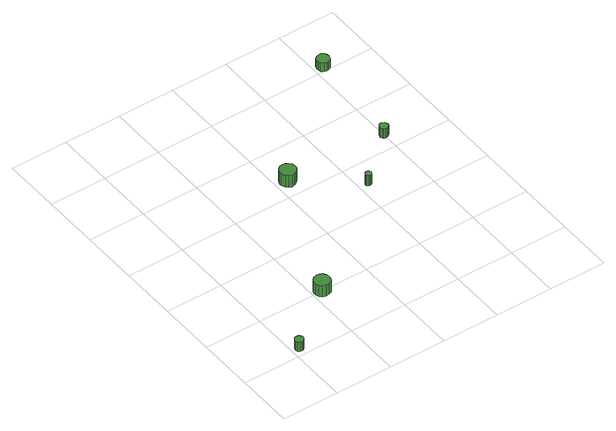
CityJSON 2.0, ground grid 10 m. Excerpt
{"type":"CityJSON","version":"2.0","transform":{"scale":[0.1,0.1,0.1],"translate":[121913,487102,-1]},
"CityObjects":{
"tree1":{"type":"SolitaryVegetationObject","attributes":{"function":"something"},"geometry":[{"type":"MultiSurface","lod":"1","boundaries":[[[0,1,2,3,4,5,6,7,8,9,10,11,12,13,14]],[[15,16,17,18,19,20,21,22,23,24,25,26,27,28,29]],[[0,29,28,1]],[[1,28,27,2]],[[2,27,26,3]],[[3,26,25,4]],[[4,25,24,5]],[[5,24,23,6]],[[6,23,22,7]],[[7,22,21,8]],[[8,21,20,9]],[[9,20,19,10]],[[10,19,18,11]],[[11,18,17,12]],[[12,17,16,13]],[[13,16,15,14]],[[14,15,29,0]]]}]},
"tree2":{"type":"SolitaryVegetationObject","attributes":{"function":"something"},"geometry":[{"type":"MultiSurface","lod":"1","boundaries":[[[30,31,32,33,34,35,36,37,38,39,40,41,42,43,44]],[[45,46,47,48,49,50,51,52,53,54,55,56,57,58,59]],[[30,59,58,31]],[[31,58,57,32]],[[32,57,56,33]],[[33,56,55,34]],[[34,55,54,35]],[[35,54,53,36]],[[36,53,52,37]],[[37,52,51,38]],[[38,51,50,39]],[[39,50,49,40]],[[40,49,48,41]],[[41,48,47,42]],[[42,47,46,43]],[[43,46,45,44]],[[44,45,59,30]]]}]},
"tree3":{"type":"SolitaryVegetationObject","attributes":{"function":"something"},"geometry":[{"type":"MultiSurface","lod":"1","boundaries":[[[60,61,62,63,64,65,66,67,68,69,70,71,72,73,74]],[[75,76,77,78,79,80,81,82,83,84,85,86,87,88,89]],[[60,89,88,61]],[[61,88,87,62]],[[62,87,86,63]],[[63,86,85,64]],[[64,85,84,65]],[[65,84,83,66]],[[66,83,82,67]],[[67,82,81,68]],[[68,81,80,69]],[[69,80,79,70]],[[70,79,78,71]],[[71,78,77,72]],[[72,77,76,73]],[[73,76,75,74]],[[74,75,89,60]]]}]},
"tree4":{"type":"SolitaryVegetationObject","attributes":{"function":"something"},"geometry":[{"type":"MultiSurface","lod":"1","boundaries":[[[90,91,92,93,94,95,96,97,98,99,100,101,102,103,104]],[[105,106,107,108,109,110,111,112,113,114,115,116,117,118,119]],[[90,119,118,91]],[[91,118,117,92]],[[92,117,116,93]],[[93,116,115,94]],[[94,115,114,95]],[[95,114,113,96]],[[96,113,112,97]],[[97,112,111,98]],[[98,111,110,99]],[[99,110,109,100]],[[100,109,108,101]],[[101,108,107,102]],[[102,107,106,103]],[[103,106,105,104]],[[104,105,119,90]]]}]},
"tree5":{"type":"SolitaryVegetationObject","attributes":{"function":"something"},"geometry":[{"type":"MultiSurface","lod":"1","boundaries":[[[120,121,122,123,124,125,126,127,128,129,130,131,132,133,134]],[[135,136,137,138,139,140,141,142,143,144,145,146,147,148,149]],[[120,149,148,121]],[[121,148,147,122]],[[122,147,146,123]],[[123,146,145,124]],[[124,145,144,125]],[[125,144,143,126]],[[126,143,142,127]],[[127,142,141,128]],[[128,141,140,129]],[[129,140,139,130]],[[130,139,138,131]],[[131,138,137,132]],[[132,137,136,133]],[[133,136,135,134]],[[134,135,149,120]]]}]},
"tree6":{"type":"SolitaryVegetationObject","attributes":{"function":"something"},"geometry":[{"type":"MultiSurface","lod":"1","boundaries":[[[150,151,152,153,154,155,156,157,158,159,160,161,162,163,164]],[[165,166,167,168,169,170,171,172,173,174,175,176,177,178,179]],[[150,179,178,151]],[[151,178,177,152]],[[152,177,176,153]],[[153,176,175,154]],[[154,175,174,155]],[[155,174,173,156]],[[156,173,172,157]],[[157,172,171,158]],[[158,171,170,159]],[[159,170,169,160]],[[160,169,168,161]],[[161,168,167,162]],[[162,167,166,163]],[[163,166,165,164]],[[164,165,179,150]]]}]}
},
"vertices":[
[21,16,25],[20,19,25],[18,21,25],[16,23,25],[12,23,25],[9,22,25],[7,20,25],[6,17,25],[6,14,25],[7,11,25],[9,9,25],[12,8,25],[16,9,25],[18,10,25],[20,13,25],[20,13,6],[18,10,6],[16,9,6],[12,8,6],[9,9,6],[7,11,6],[6,14,6],[6,17,6],[7,20,6],[9,22,6],[12,23,6],[16,23,6],[18,21,6],[20,19,6],[21,16,6],
[131,101,28],[130,106,28],[127,111,28],[122,114,28],[116,114,28],[110,113,28],[106,109,28],[104,104,28],[104,98,28],[106,93,28],[110,89,28],[116,87,28],[122,88,28],[127,90,28],[130,95,28],[130,95,6],[127,90,6],[122,88,6],[116,87,6],[110,89,6],[106,93,6],[104,98,6],[104,104,6],[106,109,6],[110,113,6],[116,114,6],[122,114,6],[127,111,6],[130,106,6],[131,101,6],
[235,331,30],[234,337,30],[230,342,30],[225,345,30],[219,345,30],[214,344,30],[210,340,30],[207,334,30],[207,329,30],[210,323,30],[214,319,30],[219,317,30],[225,318,30],[230,321,30],[234,326,30],[234,326,6],[230,321,6],[225,318,6],[219,317,6],[214,319,6],[210,323,6],[207,329,6],[207,334,6],[210,340,6],[214,344,6],[219,345,6],[225,345,6],[230,342,6],[234,337,6],[235,331,6],
[322,255,27],[321,257,27],[320,259,27],[318,260,27],[316,260,27],[314,260,27],[312,258,27],[311,256,27],[311,254,27],[312,252,27],[314,251,27],[316,250,27],[318,250,27],[320,251,27],[321,253,27],[321,253,6],[320,251,6],[318,250,6],[316,250,6],[314,251,6],[312,252,6],[311,254,6],[311,256,6],[312,258,6],[314,260,6],[316,260,6],[318,260,6],[320,259,6],[321,257,6],[322,255,6],
[408,330,25],[407,333,25],[405,336,25],[402,337,25],[399,338,25],[396,337,25],[394,335,25],[393,332,25],[393,329,25],[394,326,25],[396,324,25],[399,323,25],[402,323,25],[405,325,25],[407,327,25],[407,327,6],[405,325,6],[402,323,6],[399,323,6],[396,324,6],[394,326,6],[393,329,6],[393,332,6],[394,335,6],[396,337,6],[399,338,6],[402,337,6],[405,336,6],[407,333,6],[408,330,6],
[427,509,23],[426,514,23],[424,517,23],[420,520,23],[415,520,23],[411,519,23],[407,516,23],[406,512,23],[406,507,23],[407,503,23],[411,500,23],[415,498,23],[420,499,23],[424,501,23],[426,505,23],[426,505,6],[424,501,6],[420,499,6],[415,498,6],[411,500,6],[407,503,6],[406,507,6],[406,512,6],[407,516,6],[411,519,6],[415,520,6],[420,520,6],[424,517,6],[426,514,6],[427,509,6]
]}
